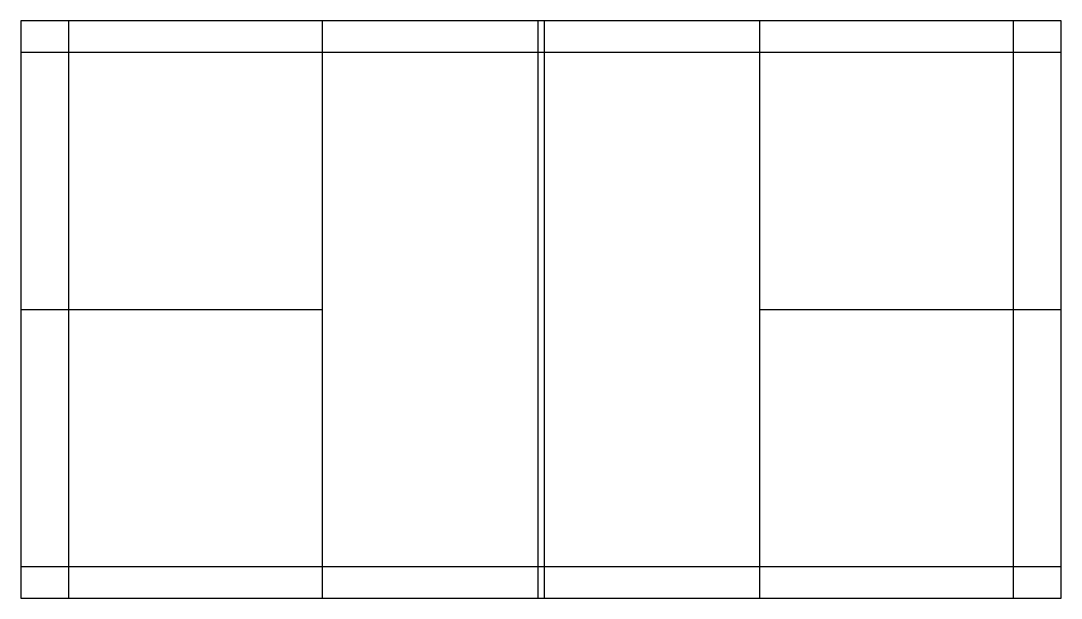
# Model space of a CAD drawing. Header units: millimetres. Extents: x 0 to 16400, y -4550 to 4550.
import ezdxf

# ---------------------------------------------------------------- set-up
doc = ezdxf.new("R2010")
doc.units = ezdxf.units.MM
doc.header["$MEASUREMENT"] = 0

# ---------------------------------------------------------------- blocks, each defined once
blk = doc.blocks.new('Recreation_Badminton')
at = {"color": 0}
for p, q in [((0, 4550), (0, -4550)), ((16400, 4550), (0, 4550)), ((750, 4550), (750, -4550)), ((4750, 4550), (4750, -4550)), ((8150, 4550), (8150, -4550)), ((8250, 4550), (8250, -4550)), ((11650, -4550), (11650, 4550)), ((15650, -4550), (15650, 4550)), ((16400, -4550), (16400, 4550)), ((16400, 4050), (0, 4050)), ((0, 0), (4750, 0)), ((11650, 0), (16400, 0)), ((0, -4050), (16400, -4050)), ((0, -4550), (16400, -4550))]:
    blk.add_line(p, q, dxfattribs=at)
for p, q in [((16400, 4550), (0, 4550)), ((0, 4550), (0, -4550)), ((16400, -4550), (16400, 4550)), ((0, -4550), (16400, -4550))]:
    blk.add_line(p, q)

msp = doc.modelspace()

# ---------------------------------------------------------------- block references
msp.add_blockref('Recreation_Badminton', (0, 0))

doc.saveas('drawing.dxf')
